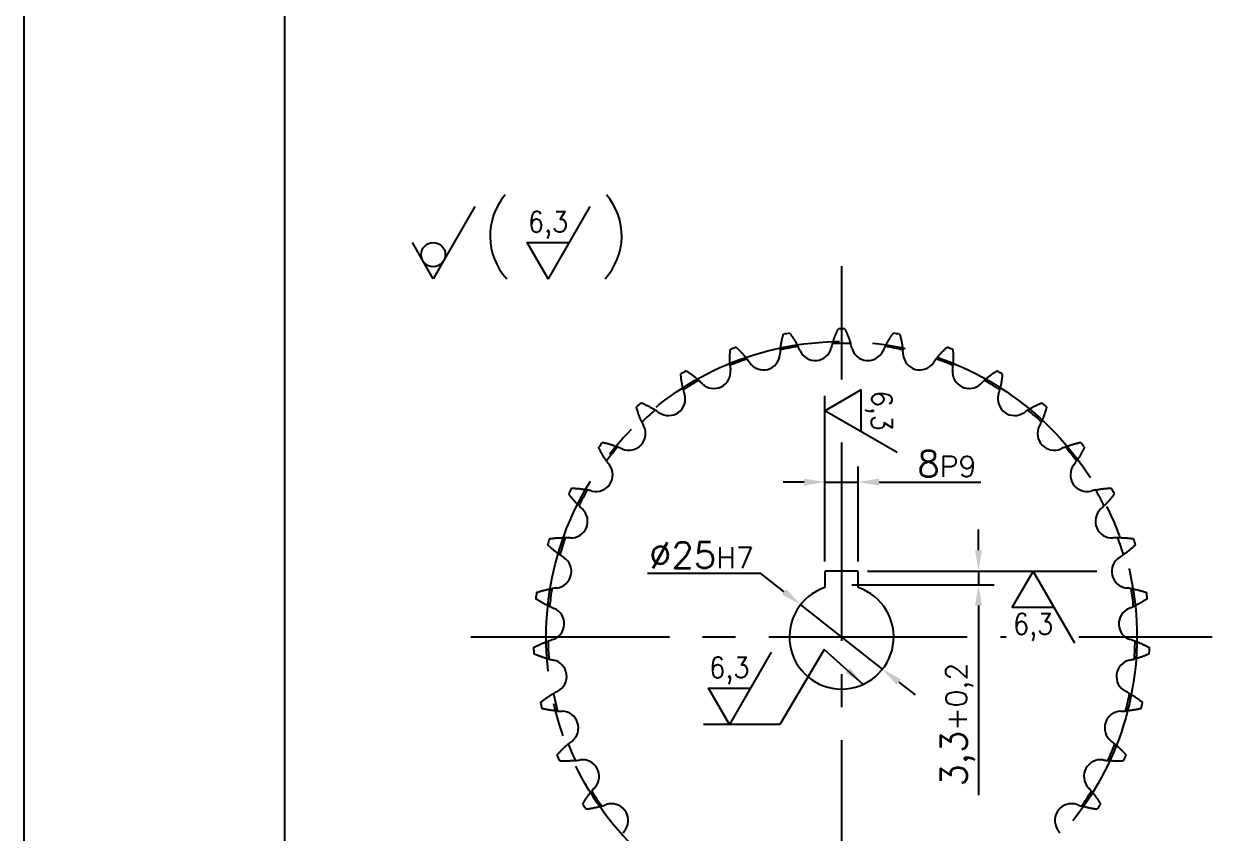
# Model space of a CAD drawing. Header units: metres. Extents: x 0 to 2102, y 0 to 1485.
# Drawn here: x 0 to 285, y 929.7 to 1123.8 of the extents above; entities that cross this region are included whole.
import ezdxf
from ezdxf.enums import TextEntityAlignment as Align

# ---------------------------------------------------------------- set-up
doc = ezdxf.new("R2010")
doc.units = ezdxf.units.M
doc.header["$LTSCALE"] = 2.5
doc.linetypes.add('CENTER2', pattern=[28.575, 19.05, -3.175, 3.175, -3.175])
for name, color, linetype in [('FRL6', 6, 'Continuous'), ('FRL7', 7, 'Continuous'), ('FRR120', 5, 'Continuous'), ('FRR140', 5, 'Continuous'), ('FRR175', 1, 'Continuous'), ('FRR80', 3, 'Continuous'), ('GSB', 7, 'Continuous'), ('MR80', 3, 'Continuous'), ('SC1', 7, 'CENTER2'), ('SDM', 7, 'Continuous'), ('SL4', 4, 'Continuous')]:
    doc.layers.add(name, color=color, linetype=linetype)
doc.styles.add('R120', font='simplex.shx', dxfattribs={"height": 3})
doc.styles.add('R140', font='simplex.shx', dxfattribs={"height": 3.5})
doc.styles.add('R80', font='simplex.shx', dxfattribs={"height": 2})
doc.styles.add('ROMANS', font='ROMANS.SHX')
doc.dimstyles.new('2.5___1-2.5', dxfattribs={"dimscale": 2.5, "dimtxt": 2.5, "dimasz": 2, "dimexe": 1.5, "dimexo": 1, "dimgap": 0.5, "dimtad": 1, "dimzin": 12, "dimtxsty": 'ROMANS', "dimcen": 0, "dimclrd": 256, "dimclre": 256, "dimclrt": 3, "dimazin": 3, "dimtfac": 1, "dimtmove": 0, "dimatfit": 0, "dimfxl": 1, "dimlwd": -1, "dimlwe": -1, "dimarcsym": 0})
doc.dimstyles.new('2.5___1-2.5$3', dxfattribs={"dimscale": 2.5, "dimtxt": 2.5, "dimasz": 2, "dimexe": 1.5, "dimexo": 1, "dimgap": 0.5, "dimtad": 1, "dimtoh": 1, "dimzin": 12, "dimtxsty": 'ROMANS', "dimcen": 0, "dimclrd": 256, "dimclre": 256, "dimclrt": 3, "dimazin": 3, "dimtfac": 1, "dimtmove": 0, "dimatfit": 0, "dimfxl": 1, "dimlwd": -1, "dimlwe": -1, "dimarcsym": 0})

# ---------------------------------------------------------------- blocks, each defined once
blk = doc.blocks.new('A1')
at = {"layer": 'FRL6', "linetype": 'Continuous'}
blk.add_line((25, 584), (25, 10), dxfattribs=at)
at = {"layer": 'FRL7', "linetype": 'Continuous'}
blk.add_line((0, 594), (0, 0), dxfattribs=at)
at = {"layer": 'FRR120', "style": 'R120'}
for tag, p in [('FASE_DO_PROJETO', (659, 46.29)), ('ÁREA_E/OU_SUBÁREA', (659, 40.79)), ('TÍTULO_DO_DESENHO', (659, 35.29)), ('SUBTÍTULO_1_DO_DESENHO', (659, 29.79)), ('SUBTÍTULO_2_DO_DESENHO', (659, 24.29))]:
    blk.add_attdef(tag, p, '', height=3, dxfattribs=at)
at = {"layer": 'FRR140', "style": 'R140', "width": 0.91}
for tag, p in [('NÚMERO_DA_CONTRATADA', (687.72, 12.6)), ('NUMERO_VALE', (752.89, 12.6))]:
    blk.add_attdef(tag, p, '', height=3.5, dxfattribs=at)
for tag, p in [('ESCALA', (671, 14.35)), ('REVISÃO', (823.5, 14.68))]:
    blk.add_attdef(tag, text='', height=3.5, dxfattribs=at).set_placement(p, align=Align.MIDDLE)
at = {"layer": 'FRR175', "style": 'R120'}
for tag, p in [('CLASSIFICAÇÃO', (811.83, 67.73)), ('PROJETO', (716.31, 53.59)), ('N_PROJ_SE', (793.5, 53.59)), ('N_CONTRATO', (796.97, 47.3))]:
    blk.add_attdef(tag, text='', height=3, dxfattribs=at).set_placement(p, align=Align.MIDDLE_CENTER)
at = {"layer": 'FRR80', "style": 'R80'}
for tag, p in [('8A_REV', (476, 77.07)), ('EMIS.', (486, 77.07)), ('PROJ.', (585, 77.07)), ('DES.', (597, 77.07)), ('VER.', (609, 77.07)), ('APR.', (621, 77.07)), ('AUT.', (633.01, 77.07)), ('7A_REV', (476, 71.37)), ('EMIS.', (486, 71.37)), ('PROJ.', (585, 71.37)), ('DES.', (597, 71.37)), ('VER.', (609, 71.37)), ('APR.', (621, 71.37)), ('AUT.', (633.01, 71.37)), ('6A_REV', (476, 65.67)), ('EMIS.', (486, 65.67)), ('PROJ.', (585, 65.67)), ('DES.', (597, 65.67)), ('VER.', (609, 65.67)), ('APR.', (621, 65.67)), ('AUT.', (633.01, 65.67)), ('5A_REV', (476, 59.97)), ('EMIS.', (486, 59.97)), ('PROJ.', (585, 59.97)), ('DES.', (597, 59.97)), ('VER.', (609, 59.97)), ('APR.', (621, 59.97)), ('AUT.', (633.01, 59.97)), ('4A_REV', (476, 54.27)), ('EMIS.', (486, 54.27)), ('PROJ.', (585, 54.27)), ('DES.', (597, 54.27)), ('VER.', (609, 54.27)), ('APR.', (621, 54.27)), ('AUT.', (633.01, 54.27)), ('3A_REV', (476, 48.57)), ('EMIS.', (486, 48.57)), ('PROJ.', (585, 48.57)), ('DES.', (597, 48.57)), ('VER.', (609, 48.57)), ('APR.', (621, 48.57)), ('AUT.', (633.01, 48.57)), ('2A_REV', (476, 42.87)), ('EMIS.', (486, 42.87)), ('PROJ.', (585, 42.87)), ('DES.', (597, 42.87)), ('VER.', (609, 42.87)), ('APR.', (621, 42.87)), ('AUT.', (633.01, 42.87)), ('1a_REV', (476, 37.17)), ('EMIS.', (486, 37.17)), ('PROJ.', (585, 37.17)), ('DES.', (597, 37.17)), ('VER.', (609, 37.17)), ('APR.', (621, 37.17)), ('AUT.', (633.01, 37.17))]:
    blk.add_attdef(tag, text='', height=2, dxfattribs=at).set_placement(p, align=Align.MIDDLE)
for p in [(492.61, 76.08), (492.61, 70.38), (492.61, 64.68), (492.61, 58.98), (492.61, 53.28), (492.61, 47.58), (492.61, 41.88), (492.61, 36.18)]:
    blk.add_attdef('DESCRIÇÃO_DA_REVISÃO', p, '', height=2, dxfattribs=at)
at = {"layer": 'FRR80', "style": 'R80', "width": 0.85}
for p in [(648, 77.07), (648, 71.37), (648, 65.67), (648, 59.97), (648, 54.27), (648, 48.57), (648, 42.87), (648, 37.17)]:
    blk.add_attdef('DATA', text='', height=2, dxfattribs=at).set_placement(p, align=Align.MIDDLE)
blk = doc.blocks.new('*D11')
at = {"layer": 'Defpoints', "color": 0, "transparency": 16777216}
for p in [(200.13, 1013.87), (192.13, 992.28), (200.13, 992.28)]:
    blk.add_point(p, dxfattribs=at)
at = {"layer": 'SDM', "transparency": 16777216}
for p, q in [((192.13, 994.78), (192.13, 1017.62)), ((200.13, 994.78), (200.13, 1017.62)), ((187.13, 1013.87), (182.13, 1013.87)), ((192.13, 1013.87), (200.13, 1013.87)), ((205.13, 1013.87), (229.56, 1013.87))]:
    blk.add_line(p, q, dxfattribs=at)
for points in [[(187.13, 1014.7), (187.13, 1013.03), (192.13, 1013.87)], [(205.13, 1014.7), (205.13, 1013.03), (200.13, 1013.87)]]:
    blk.add_solid(points, dxfattribs=at)
at = {"layer": 'SDM', "color": 3, "transparency": 16777216, "insert": (221.38, 1018.24), "char_height": 6.25, "attachment_point": 5, "style": 'ROMANS'}
blk.add_mtext('8{\\H0.8x;\\C2;P9}', dxfattribs=at)
blk = doc.blocks.new('*D12')
at = {"layer": 'Defpoints', "color": 0, "transparency": 16777216}
for p in [(199.88, 992.53), (196.13, 989.23), (228.97, 989.23)]:
    blk.add_point(p, dxfattribs=at)
at = {"layer": 'SDM', "transparency": 16777216}
for p, q in [((228.97, 997.53), (228.97, 1002.53)), ((202.38, 992.53), (232.72, 992.53)), ((228.97, 992.53), (228.97, 989.23)), ((198.63, 989.23), (232.72, 989.23)), ((228.97, 984.23), (228.97, 938.78))]:
    blk.add_line(p, q, dxfattribs=at)
for points in [[(228.14, 997.53), (229.8, 997.53), (228.97, 992.53)], [(228.14, 984.23), (229.8, 984.23), (228.97, 989.23)]]:
    blk.add_solid(points, dxfattribs=at)
at = {"layer": 'SDM', "color": 3, "transparency": 16777216, "insert": (224, 955.71), "char_height": 6.25, "attachment_point": 5, "rotation": 90, "style": 'ROMANS'}
blk.add_mtext('3,3{\\H0.8x;\\C2;+0,2}', dxfattribs=at)
blk = doc.blocks.new('*D13')
at = {"layer": 'Defpoints', "color": 0, "transparency": 16777216}
for p in [(186.31, 984.47), (205.95, 969)]:
    blk.add_point(p, dxfattribs=at)
at = {"layer": 'SDM', "transparency": 16777216}
for p, q in [((176.76, 991.98), (149.56, 991.98)), ((182.38, 987.56), (176.76, 991.98)), ((205.95, 969), (186.31, 984.47)), ((209.88, 965.9), (213.8, 962.81))]:
    blk.add_line(p, q, dxfattribs=at)
for points in [[(182.9, 988.21), (181.86, 986.9), (186.31, 984.47)], [(210.39, 966.56), (209.36, 965.25), (205.95, 969)]]:
    blk.add_solid(points, dxfattribs=at)
at = {"layer": 'SDM', "color": 3, "transparency": 16777216, "insert": (162.53, 996.36), "char_height": 6.25, "attachment_point": 5, "style": 'ROMANS'}
blk.add_mtext('∅25{\\H0.8x;\\C2;H7}', dxfattribs=at)
blk = doc.blocks.new('ROUGHNESS (INDICATION)')
blk.add_lwpolyline([(4, 6.93), (0, 0), (-2, 3.46), (2, 3.46)])
at = {"layer": 'MR80', "style": 'R80', "width": 0.9}
blk.add_attdef('ROUGHNESS', text='', height=2, dxfattribs=at).set_placement((0, 5.46), align=Align.MIDDLE_CENTER)
blk = doc.blocks.new('A$Cb5e2482d')
for p, q in [((15, 17.32), (5, 0)), ((5, 0), (0, 8.66))]:
    blk.add_line(p, q)
at = {"layer": 'SDM'}
blk.add_circle((5, 5.77), 2.89, dxfattribs=at)

msp = doc.modelspace()

# ---------------------------------------------------------------- linework, layer by layer
at = {"layer": 'GSB', "color": 7, "ltscale": 0.02}
for centre, start, end in [((126.951, 1072.869), 139.37292, 222.62574), ((128.28, 1072.869), 317.37426, 40.62708)]:
    msp.add_arc(centre, 15.121, start, end, dxfattribs=at)
at = {"layer": 'SC1'}
for p, q in [((196.128, 1065.631), (196.128, 1038.494)), ((196.128, 1023.392), (196.128, 887.831)), ((107.228, 976.731), (235.611, 976.731)), ((253.014, 976.731), (285.028, 976.731))]:
    msp.add_line(p, q, dxfattribs=at)
msp.add_circle((196.128, 976.731), 70.84, dxfattribs=at)
at = {"layer": 'SDM'}
for p, q in [((192.128, 1017.618), (192.128, 1034.577)), ((232.722, 992.531), (257.328, 992.531)), ((181.318, 955.764), (162.997, 955.764))]:
    msp.add_line(p, q, dxfattribs=at)
at = {"layer": 'SL4'}
for p, q in [((192.128, 992.281), (192.128, 988.574)), ((199.878, 992.531), (192.378, 992.531)), ((200.128, 988.574), (200.128, 992.281))]:
    msp.add_line(p, q, dxfattribs=at)
for centre, radius, start, end in [((196.128, 976.731), 73.9, 99.70422, 100.86721), ((196.128, 976.731), 73.9, 89.4185, 90.5815), ((196.128, 976.731), 73.9, 79.13279, 80.29578), ((196.128, 976.731), 73.9, 109.98993, 111.15292), ((196.128, 976.731), 70.4, 98.52735, 102.04408), ((167.025, 1036.903), 20.92, 23.67637, 26.85364), ((214.019, 1041.133), 20.92, 163.43207, 166.60935), ((196.128, 976.731), 70.4, 88.24163, 91.75837), ((178.237, 1041.133), 20.92, 13.39065, 16.56793), ((225.231, 1036.903), 20.92, 153.14636, 156.32363), ((196.128, 976.731), 70.4, 77.95592, 81.47265), ((196.128, 976.731), 73.9, 68.84708, 70.01007), ((196.128, 976.731), 70.4, 108.81306, 112.3298), ((156.748, 1030.74), 20.92, 33.96208, 37.13936), ((177.356, 1044.749), 4, 215.49861, 355.35853), ((202.232, 1043.292), 20.92, 173.71779, 176.89506), ((189.803, 1047.008), 4, 205.2129, 345.07282), ((202.453, 1047.008), 4, 194.92718, 334.7871), ((190.023, 1043.292), 20.92, 3.10494, 6.28221), ((214.9, 1044.749), 4, 184.64147, 324.50139), ((235.507, 1030.74), 20.92, 142.86064, 146.03792), ((196.128, 976.731), 70.4, 67.6702, 71.18694), ((196.128, 976.731), 73.9, 120.27565, 121.43864), ((165.513, 1040.304), 4, 225.78433, 5.64425), ((190.249, 1043.313), 20.92, 184.0035, 187.18078), ((226.743, 1040.304), 4, 174.35575, 314.21567), ((202.007, 1043.313), 20.92, 352.81922, 355.9965), ((196.128, 976.731), 73.9, 58.56136, 59.72435), ((196.128, 976.731), 70.4, 119.09877, 122.61551), ((147.738, 1022.84), 20.92, 44.24779, 47.42507), ((244.518, 1022.84), 20.92, 132.57493, 135.75221), ((196.128, 976.731), 70.4, 57.38449, 60.90123), ((154.653, 1033.816), 4, 236.07004, 15.92996), ((178.455, 1041.193), 20.92, 194.28921, 197.46649), ((237.602, 1033.816), 4, 164.07004, 303.92996), ((213.801, 1041.193), 20.92, 342.53351, 345.71079), ((196.128, 976.731), 73.9, 130.56136, 131.72435), ((196.128, 976.731), 73.9, 48.27565, 49.43864), ((196.128, 976.731), 70.4, 129.38449, 132.90123), ((140.282, 1013.459), 20.92, 54.53351, 57.71079), ((251.973, 1013.459), 20.92, 122.28921, 125.46649), ((196.128, 976.731), 70.4, 47.09877, 50.61551), ((145.127, 1025.493), 4, 246.35575, 26.21567), ((167.229, 1037.002), 20.92, 204.57493, 207.75221), ((247.129, 1025.493), 4, 153.78433, 293.64425), ((225.027, 1037.002), 20.92, 332.24779, 335.42507), ((196.128, 976.731), 73.9, 140.84708, 142.01007), ((196.128, 976.731), 73.9, 37.98993, 39.15292), ((196.128, 976.731), 70.4, 139.6702, 143.18694), ((134.622, 1002.897), 20.92, 64.81922, 67.9965), ((257.634, 1002.897), 20.92, 112.0035, 115.18078), ((196.128, 976.731), 70.4, 36.81306, 40.3298), ((137.24, 1015.603), 4, 256.64147, 36.50139), ((156.932, 1030.873), 20.92, 214.86064, 218.03792), ((255.016, 1015.603), 4, 143.49861, 283.35853), ((235.324, 1030.873), 20.92, 321.96208, 325.13936), ((196.128, 976.731), 73.9, 151.13279, 152.29578), ((196.128, 976.731), 70.4, 149.95592, 153.47265), ((130.938, 991.494), 20.92, 75.10494, 78.28221), ((261.318, 991.494), 20.92, 101.71779, 104.89506), ((196.128, 976.731), 70.4, 26.52735, 30.04408), ((196.128, 976.731), 73.9, 27.70422, 28.86721), ((131.245, 1004.463), 4, 266.92718, 46.7871), ((147.894, 1023.004), 20.92, 225.14636, 228.32363), ((261.01, 1004.463), 4, 133.2129, 273.07282), ((244.361, 1023.004), 20.92, 311.67637, 314.85364), ((196.128, 976.731), 70.4, 160.24163, 163.75837), ((129.35, 979.617), 20.92, 85.39065, 88.56793), ((262.906, 979.617), 20.92, 91.43207, 94.60935), ((196.128, 976.731), 70.4, 16.24163, 19.75837), ((196.128, 976.731), 73.9, 161.4185, 162.5815), ((196.128, 976.731), 73.9, 17.4185, 18.5815), ((127.336, 992.433), 4, 277.2129, 57.07282), ((140.407, 1013.648), 20.92, 235.43207, 238.60935), ((264.92, 992.433), 4, 122.92718, 262.7871), ((251.849, 1013.648), 20.92, 301.39065, 304.56793), ((192.378, 992.281), 0.25, 90, 180), ((199.878, 992.281), 0.25, 0, 90), ((196.128, 976.731), 73.9, 171.70422, 172.86721), ((196.128, 976.731), 70.4, 170.52735, 174.04408), ((129.908, 967.647), 20.92, 95.67637, 98.85364), ((196.128, 976.731), 12.5, 108.66292, 71.33708), ((262.348, 967.647), 20.92, 81.14636, 84.32363), ((196.128, 976.731), 70.4, 5.95592, 9.47265), ((196.128, 976.731), 73.9, 7.13279, 8.29578), ((134.711, 1003.105), 20.92, 245.71779, 248.89506), ((125.638, 979.897), 4, 287.49861, 67.35853), ((266.618, 979.897), 4, 112.64147, 252.50139), ((257.545, 1003.105), 20.92, 291.10494, 294.28221), ((132.594, 955.969), 20.92, 105.96208, 109.13936), ((196.128, 976.731), 70.4, 180.81306, 184.3298), ((259.662, 955.969), 20.92, 70.86064, 74.03792), ((196.128, 976.731), 70.4, 355.6702, 359.18694), ((196.128, 976.731), 73.9, 181.98993, 183.15292), ((196.128, 976.731), 73.9, 356.84708, 358.01007), ((130.989, 991.715), 20.92, 256.0035, 259.18078), ((126.206, 967.26), 4, 297.78433, 77.64425), ((266.05, 967.26), 4, 102.35575, 242.21567), ((261.267, 991.715), 20.92, 280.81922, 283.9965), ((137.322, 944.958), 20.92, 116.24779, 119.42507), ((254.933, 944.958), 20.92, 60.57493, 63.75221), ((196.128, 976.731), 73.9, 192.27565, 193.43864), ((196.128, 976.731), 70.4, 191.09877, 194.61551), ((196.128, 976.731), 70.4, 345.38449, 348.90123), ((196.128, 976.731), 73.9, 346.56136, 347.72435), ((129.36, 979.843), 20.92, 266.28921, 269.46649), ((129.021, 954.927), 4, 308.07004, 87.92996), ((263.235, 954.927), 4, 92.07004, 231.92996), ((262.896, 979.843), 20.92, 270.53351, 273.71079), ((143.941, 934.968), 20.92, 126.53351, 129.71079), ((196.128, 976.731), 70.4, 201.38449, 204.90123), ((196.128, 976.731), 70.4, 335.09877, 338.61551), ((248.315, 934.968), 20.92, 50.28921, 53.46649), ((196.128, 976.731), 73.9, 202.56136, 203.72435), ((129.877, 967.871), 20.92, 276.57493, 279.75221), ((133.992, 943.295), 4, 318.35575, 98.21567), ((258.263, 943.295), 4, 81.78433, 221.64425), ((262.379, 967.871), 20.92, 260.24779, 263.42507), ((196.128, 976.731), 73.9, 336.27565, 337.43864), ((152.236, 926.321), 20.92, 136.81922, 139.9965), ((240.019, 926.321), 20.92, 40.0035, 43.18078), ((196.128, 976.731), 70.4, 211.6702, 215.18694), ((196.128, 976.731), 70.4, 324.81306, 328.3298), ((196.128, 976.731), 73.9, 212.84708, 214.01007), ((132.524, 956.184), 20.92, 286.86064, 290.03792), ((140.961, 932.737), 4, 328.64147, 108.50139), ((251.294, 932.737), 4, 71.49861, 211.35853), ((259.732, 956.184), 20.92, 249.96208, 253.13936), ((196.128, 976.731), 73.9, 325.98993, 327.15292), ((161.943, 919.294), 20.92, 147.10494, 150.28221), ((230.313, 919.294), 20.92, 29.71779, 32.89506)]:
    msp.add_arc(centre, radius, start, end, dxfattribs=at)
for points, knots in [([(181.438, 1045.582), (181.451, 1045.692), (181.476, 1045.911), (181.52, 1046.237), (181.568, 1046.56), (181.621, 1046.88), (181.679, 1047.197), (181.741, 1047.51), (181.807, 1047.82), (181.877, 1048.125), (181.951, 1048.427), (182.029, 1048.724), (182.11, 1049.018), (182.167, 1049.21), (182.195, 1049.306)], [0, 0, 0, 0, 0.0834051, 0.1667343, 0.2500258, 0.3333164, 0.4166414, 0.5000346, 0.5834248, 0.6667431, 0.7500253, 0.8333064, 0.9166203, 1, 1, 1, 1]), ([(183.671, 1049.574), (183.737, 1049.487), (183.869, 1049.312), (184.064, 1049.042), (184.257, 1048.767), (184.447, 1048.486), (184.635, 1048.198), (184.82, 1047.905), (185.001, 1047.605), (185.179, 1047.301), (185.353, 1046.991), (185.524, 1046.675), (185.634, 1046.46), (185.689, 1046.353)], [0, 0, 0, 0, 0.090956, 0.1818371, 0.2726866, 0.3635486, 0.4544689, 0.5454632, 0.6363895, 0.7272601, 0.8181202, 0.9090171, 1, 1, 1, 1]), ([(193.968, 1047.098), (194, 1047.204), (194.064, 1047.416), (194.165, 1047.729), (194.271, 1048.038), (194.38, 1048.343), (194.493, 1048.644), (194.61, 1048.941), (194.731, 1049.234), (194.854, 1049.522), (194.981, 1049.806), (195.11, 1050.085), (195.243, 1050.359), (195.333, 1050.538), (195.378, 1050.627)], [0, 0, 0, 0, 0.0834051, 0.1667343, 0.2500258, 0.3333164, 0.4166414, 0.5000346, 0.5834248, 0.6667431, 0.7500253, 0.8333064, 0.9166203, 1, 1, 1, 1]), ([(196.878, 1050.627), (196.927, 1050.53), (197.025, 1050.335), (197.169, 1050.034), (197.31, 1049.729), (197.447, 1049.418), (197.58, 1049.102), (197.71, 1048.78), (197.835, 1048.453), (197.956, 1048.122), (198.072, 1047.785), (198.183, 1047.445), (198.253, 1047.214), (198.288, 1047.098)], [0, 0, 0, 0, 0.090956, 0.1818372, 0.2726866, 0.3635486, 0.4544689, 0.5454632, 0.6363895, 0.7272601, 0.8181202, 0.9090171, 1, 1, 1, 1]), ([(206.567, 1046.353), (206.617, 1046.452), (206.718, 1046.648), (206.874, 1046.938), (207.033, 1047.224), (207.195, 1047.504), (207.36, 1047.78), (207.528, 1048.052), (207.699, 1048.318), (207.872, 1048.58), (208.047, 1048.836), (208.224, 1049.087), (208.404, 1049.334), (208.524, 1049.494), (208.585, 1049.574)], [0, 0, 0, 0, 0.0834051, 0.1667343, 0.2500259, 0.3333165, 0.4166415, 0.5000347, 0.5834248, 0.6667431, 0.7500254, 0.8333064, 0.9166203, 1, 1, 1, 1]), ([(210.06, 1049.306), (210.091, 1049.201), (210.153, 1048.991), (210.241, 1048.67), (210.325, 1048.345), (210.404, 1048.015), (210.479, 1047.679), (210.549, 1047.34), (210.614, 1046.996), (210.674, 1046.648), (210.728, 1046.296), (210.776, 1045.941), (210.804, 1045.701), (210.818, 1045.582)], [0, 0, 0, 0, 0.090956, 0.1818372, 0.2726866, 0.3635486, 0.454469, 0.5454632, 0.6363896, 0.7272601, 0.8181202, 0.9090171, 1, 1, 1, 1]), ([(170.865, 1046.179), (170.945, 1046.105), (171.106, 1045.957), (171.346, 1045.726), (171.585, 1045.49), (171.822, 1045.247), (172.059, 1044.997), (172.293, 1044.742), (172.525, 1044.48), (172.754, 1044.212), (172.981, 1043.938), (173.205, 1043.658), (173.352, 1043.466), (173.425, 1043.37)], [0, 0, 0, 0, 0.090956, 0.1818371, 0.2726865, 0.3635486, 0.4544689, 0.5454631, 0.6363895, 0.7272601, 0.8181202, 0.909017, 1, 1, 1, 1]), ([(218.831, 1043.37), (218.898, 1043.458), (219.032, 1043.634), (219.237, 1043.891), (219.444, 1044.144), (219.654, 1044.391), (219.866, 1044.633), (220.08, 1044.87), (220.295, 1045.102), (220.512, 1045.328), (220.731, 1045.549), (220.95, 1045.765), (221.17, 1045.975), (221.317, 1046.111), (221.391, 1046.179)], [0, 0, 0, 0, 0.0834051, 0.1667343, 0.2500259, 0.3333165, 0.4166415, 0.5000347, 0.5834249, 0.6667431, 0.7500254, 0.8333064, 0.9166203, 1, 1, 1, 1]), ([(169.38, 1041.852), (169.373, 1041.963), (169.359, 1042.183), (169.344, 1042.512), (169.334, 1042.838), (169.329, 1043.163), (169.329, 1043.484), (169.334, 1043.804), (169.344, 1044.12), (169.358, 1044.433), (169.377, 1044.743), (169.401, 1045.05), (169.428, 1045.353), (169.45, 1045.552), (169.46, 1045.652)], [0, 0, 0, 0, 0.0834051, 0.1667343, 0.2500258, 0.3333164, 0.4166414, 0.5000346, 0.5834248, 0.6667431, 0.7500253, 0.8333064, 0.9166203, 1, 1, 1, 1]), ([(222.795, 1045.652), (222.807, 1045.543), (222.831, 1045.326), (222.86, 1044.994), (222.884, 1044.659), (222.903, 1044.32), (222.917, 1043.977), (222.925, 1043.63), (222.927, 1043.28), (222.924, 1042.927), (222.914, 1042.572), (222.899, 1042.213), (222.883, 1041.973), (222.875, 1041.852)], [0, 0, 0, 0, 0.090956, 0.1818372, 0.2726866, 0.3635487, 0.454469, 0.5454632, 0.6363896, 0.7272601, 0.8181202, 0.9090171, 1, 1, 1, 1]), ([(158.87, 1040.552), (158.963, 1040.493), (159.147, 1040.376), (159.425, 1040.192), (159.702, 1040.002), (159.979, 1039.806), (160.256, 1039.603), (160.532, 1039.393), (160.807, 1039.176), (161.081, 1038.954), (161.353, 1038.724), (161.623, 1038.489), (161.802, 1038.327), (161.891, 1038.246)], [0, 0, 0, 0, 0.090956, 0.1818372, 0.2726866, 0.3635486, 0.4544689, 0.5454632, 0.6363895, 0.7272601, 0.8181202, 0.9090171, 1, 1, 1, 1]), ([(230.365, 1038.246), (230.446, 1038.32), (230.61, 1038.469), (230.858, 1038.685), (231.107, 1038.897), (231.357, 1039.103), (231.609, 1039.303), (231.862, 1039.498), (232.115, 1039.688), (232.369, 1039.872), (232.623, 1040.05), (232.877, 1040.223), (233.131, 1040.391), (233.301, 1040.498), (233.385, 1040.552)], [0, 0, 0, 0, 0.0834051, 0.1667343, 0.2500258, 0.3333165, 0.4166414, 0.5000347, 0.5834248, 0.6667431, 0.7500253, 0.8333064, 0.9166203, 1, 1, 1, 1]), ([(158.182, 1036.03), (158.156, 1036.137), (158.102, 1036.352), (158.029, 1036.672), (157.96, 1036.992), (157.898, 1037.31), (157.841, 1037.627), (157.789, 1037.942), (157.742, 1038.255), (157.7, 1038.565), (157.663, 1038.874), (157.632, 1039.179), (157.604, 1039.483), (157.59, 1039.683), (157.583, 1039.783)], [0, 0, 0, 0, 0.0834051, 0.1667343, 0.2500258, 0.3333164, 0.4166414, 0.5000346, 0.5834247, 0.6667431, 0.7500253, 0.8333064, 0.9166203, 1, 1, 1, 1]), ([(234.673, 1039.783), (234.665, 1039.674), (234.649, 1039.456), (234.619, 1039.124), (234.583, 1038.79), (234.541, 1038.453), (234.494, 1038.113), (234.44, 1037.77), (234.38, 1037.425), (234.313, 1037.079), (234.24, 1036.731), (234.161, 1036.381), (234.103, 1036.147), (234.073, 1036.03)], [0, 0, 0, 0, 0.090956, 0.1818372, 0.2726866, 0.3635487, 0.454469, 0.5454632, 0.6363896, 0.7272601, 0.8181202, 0.9090171, 1, 1, 1, 1]), ([(148.204, 1028.301), (148.158, 1028.402), (148.067, 1028.604), (147.938, 1028.906), (147.814, 1029.208), (147.696, 1029.51), (147.583, 1029.811), (147.475, 1030.112), (147.373, 1030.412), (147.277, 1030.71), (147.186, 1031.007), (147.1, 1031.302), (147.019, 1031.596), (146.969, 1031.79), (146.944, 1031.887)], [0, 0, 0, 0, 0.0834051, 0.1667343, 0.2500258, 0.3333164, 0.4166414, 0.5000346, 0.5834248, 0.6667431, 0.7500253, 0.8333064, 0.9166203, 1, 1, 1, 1]), ([(148.074, 1032.874), (148.175, 1032.833), (148.377, 1032.75), (148.683, 1032.619), (148.99, 1032.482), (149.298, 1032.338), (149.606, 1032.187), (149.916, 1032.03), (150.225, 1031.866), (150.534, 1031.696), (150.843, 1031.519), (151.151, 1031.336), (151.355, 1031.208), (151.458, 1031.144)], [0, 0, 0, 0, 0.090956, 0.1818372, 0.2726866, 0.3635486, 0.4544689, 0.5454632, 0.6363895, 0.7272601, 0.8181202, 0.9090171, 1, 1, 1, 1]), ([(240.798, 1031.144), (240.892, 1031.203), (241.08, 1031.32), (241.362, 1031.489), (241.645, 1031.652), (241.928, 1031.81), (242.211, 1031.962), (242.495, 1032.109), (242.778, 1032.25), (243.061, 1032.386), (243.343, 1032.516), (243.624, 1032.641), (243.904, 1032.761), (244.089, 1032.836), (244.182, 1032.874)], [0, 0, 0, 0, 0.0834051, 0.1667343, 0.2500258, 0.3333164, 0.4166414, 0.5000346, 0.5834248, 0.6667431, 0.7500253, 0.8333064, 0.9166203, 1, 1, 1, 1]), ([(245.312, 1031.887), (245.285, 1031.781), (245.23, 1031.569), (245.141, 1031.249), (245.046, 1030.926), (244.945, 1030.602), (244.837, 1030.276), (244.723, 1029.948), (244.602, 1029.62), (244.475, 1029.291), (244.341, 1028.961), (244.201, 1028.631), (244.101, 1028.411), (244.052, 1028.301)], [0, 0, 0, 0, 0.090956, 0.1818372, 0.2726866, 0.3635486, 0.454469, 0.5454632, 0.6363896, 0.7272601, 0.8181202, 0.9090171, 1, 1, 1, 1]), ([(138.821, 1023.391), (138.928, 1023.369), (139.142, 1023.324), (139.466, 1023.249), (139.793, 1023.169), (140.121, 1023.082), (140.452, 1022.989), (140.784, 1022.89), (141.118, 1022.784), (141.452, 1022.672), (141.788, 1022.552), (142.123, 1022.427), (142.348, 1022.338), (142.46, 1022.293)], [0, 0, 0, 0, 0.090956, 0.1818372, 0.2726866, 0.3635486, 0.454469, 0.5454632, 0.6363896, 0.7272601, 0.8181202, 0.9090171, 1, 1, 1, 1]), ([(249.796, 1022.293), (249.899, 1022.334), (250.104, 1022.416), (250.412, 1022.532), (250.72, 1022.642), (251.026, 1022.747), (251.333, 1022.846), (251.638, 1022.94), (251.942, 1023.029), (252.244, 1023.112), (252.545, 1023.189), (252.843, 1023.262), (253.14, 1023.33), (253.337, 1023.371), (253.435, 1023.391)], [0, 0, 0, 0, 0.0834051, 0.1667343, 0.2500258, 0.3333164, 0.4166414, 0.5000346, 0.5834248, 0.6667431, 0.7500253, 0.8333064, 0.9166203, 1, 1, 1, 1]), ([(139.766, 1018.915), (139.703, 1019.006), (139.578, 1019.189), (139.396, 1019.463), (139.22, 1019.738), (139.05, 1020.014), (138.885, 1020.29), (138.726, 1020.567), (138.572, 1020.844), (138.423, 1021.12), (138.281, 1021.396), (138.144, 1021.671), (138.011, 1021.945), (137.928, 1022.127), (137.886, 1022.218)], [0, 0, 0, 0, 0.0834051, 0.1667343, 0.2500258, 0.3333164, 0.4166414, 0.5000346, 0.5834248, 0.6667431, 0.7500253, 0.8333064, 0.9166203, 1, 1, 1, 1]), ([(254.37, 1022.218), (254.324, 1022.119), (254.233, 1021.92), (254.088, 1021.621), (253.937, 1021.321), (253.779, 1021.02), (253.615, 1020.718), (253.444, 1020.416), (253.267, 1020.114), (253.083, 1019.813), (252.892, 1019.513), (252.695, 1019.213), (252.558, 1019.015), (252.49, 1018.915)], [0, 0, 0, 0, 0.090956, 0.1818372, 0.2726866, 0.3635486, 0.4544689, 0.5454632, 0.6363895, 0.7272601, 0.8181202, 0.9090171, 1, 1, 1, 1]), ([(131.411, 1012.409), (131.52, 1012.406), (131.739, 1012.4), (132.071, 1012.384), (132.406, 1012.364), (132.745, 1012.337), (133.087, 1012.304), (133.432, 1012.266), (133.779, 1012.221), (134.128, 1012.171), (134.479, 1012.113), (134.832, 1012.05), (135.068, 1012.002), (135.187, 1011.978)], [0, 0, 0, 0, 0.090956, 0.1818372, 0.2726866, 0.3635487, 0.454469, 0.5454632, 0.6363896, 0.7272601, 0.8181202, 0.9090171, 1, 1, 1, 1]), ([(257.069, 1011.978), (257.177, 1012), (257.394, 1012.044), (257.718, 1012.103), (258.04, 1012.157), (258.361, 1012.205), (258.68, 1012.248), (258.997, 1012.286), (259.311, 1012.319), (259.624, 1012.346), (259.933, 1012.369), (260.24, 1012.387), (260.545, 1012.401), (260.745, 1012.406), (260.845, 1012.409)], [0, 0, 0, 0, 0.0834051, 0.1667343, 0.2500258, 0.3333164, 0.4166414, 0.5000346, 0.5834247, 0.6667431, 0.7500253, 0.8333064, 0.9166203, 1, 1, 1, 1]), ([(133.139, 1008.174), (133.061, 1008.252), (132.905, 1008.409), (132.678, 1008.647), (132.456, 1008.886), (132.239, 1009.127), (132.027, 1009.369), (131.821, 1009.613), (131.62, 1009.858), (131.425, 1010.103), (131.235, 1010.349), (131.051, 1010.595), (130.872, 1010.842), (130.757, 1011.006), (130.7, 1011.088)], [0, 0, 0, 0, 0.0834051, 0.1667343, 0.2500259, 0.3333165, 0.4166415, 0.5000347, 0.5834248, 0.6667431, 0.7500253, 0.8333064, 0.9166203, 1, 1, 1, 1]), ([(261.556, 1011.088), (261.493, 1010.998), (261.368, 1010.819), (261.172, 1010.55), (260.97, 1010.282), (260.761, 1010.014), (260.545, 1009.746), (260.323, 1009.48), (260.095, 1009.215), (259.86, 1008.951), (259.619, 1008.69), (259.372, 1008.43), (259.201, 1008.259), (259.116, 1008.174)], [0, 0, 0, 0, 0.090956, 0.1818372, 0.2726866, 0.3635486, 0.4544689, 0.5454632, 0.6363895, 0.7272601, 0.8181202, 0.9090171, 1, 1, 1, 1]), ([(126.08, 1000.28), (126.188, 1000.296), (126.404, 1000.33), (126.734, 1000.374), (127.068, 1000.413), (127.406, 1000.447), (127.748, 1000.476), (128.094, 1000.5), (128.444, 1000.518), (128.796, 1000.531), (129.152, 1000.537), (129.511, 1000.538), (129.752, 1000.533), (129.873, 1000.53)], [0, 0, 0, 0, 0.090956, 0.1818372, 0.2726866, 0.3635486, 0.454469, 0.5454632, 0.6363896, 0.7272601, 0.8181202, 0.9090171, 1, 1, 1, 1]), ([(262.383, 1000.53), (262.494, 1000.533), (262.715, 1000.537), (263.044, 1000.537), (263.371, 1000.533), (263.695, 1000.523), (264.016, 1000.508), (264.335, 1000.489), (264.65, 1000.465), (264.963, 1000.436), (265.271, 1000.403), (265.577, 1000.366), (265.878, 1000.326), (266.076, 1000.295), (266.176, 1000.28)], [0, 0, 0, 0, 0.0834051, 0.1667343, 0.2500258, 0.3333164, 0.4166414, 0.5000346, 0.5834248, 0.6667431, 0.7500253, 0.8333064, 0.9166203, 1, 1, 1, 1]), ([(128.537, 996.421), (128.447, 996.485), (128.265, 996.611), (127.999, 996.804), (127.737, 997), (127.481, 997.198), (127.229, 997.399), (126.983, 997.602), (126.742, 997.807), (126.506, 998.014), (126.275, 998.222), (126.05, 998.431), (125.83, 998.642), (125.688, 998.783), (125.617, 998.853)], [0, 0, 0, 0, 0.0834051, 0.1667343, 0.2500259, 0.3333165, 0.4166415, 0.5000347, 0.5834249, 0.6667432, 0.7500254, 0.8333065, 0.9166203, 1, 1, 1, 1]), ([(266.639, 998.853), (266.561, 998.776), (266.406, 998.622), (266.165, 998.393), (265.918, 998.165), (265.665, 997.938), (265.405, 997.714), (265.139, 997.491), (264.867, 997.271), (264.589, 997.054), (264.305, 996.84), (264.015, 996.628), (263.817, 996.49), (263.718, 996.421)], [0, 0, 0, 0, 0.0909559, 0.1818371, 0.2726865, 0.3635485, 0.4544688, 0.5454631, 0.6363895, 0.7272601, 0.8181202, 0.909017, 1, 1, 1, 1]), ([(123.001, 987.394), (123.105, 987.429), (123.311, 987.501), (123.628, 987.603), (123.949, 987.701), (124.276, 987.795), (124.607, 987.885), (124.944, 987.97), (125.284, 988.05), (125.629, 988.126), (125.978, 988.195), (126.331, 988.26), (126.569, 988.298), (126.688, 988.318)], [0, 0, 0, 0, 0.090956, 0.1818372, 0.2726866, 0.3635486, 0.4544689, 0.5454632, 0.6363896, 0.7272601, 0.8181202, 0.9090171, 1, 1, 1, 1]), ([(265.568, 988.318), (265.677, 988.3), (265.896, 988.265), (266.219, 988.206), (266.54, 988.143), (266.857, 988.076), (267.171, 988.004), (267.481, 987.928), (267.787, 987.848), (268.089, 987.764), (268.387, 987.677), (268.681, 987.586), (268.97, 987.492), (269.16, 987.427), (269.255, 987.394)], [0, 0, 0, 0, 0.0834051, 0.1667343, 0.2500258, 0.3333164, 0.4166414, 0.5000346, 0.5834248, 0.6667431, 0.7500253, 0.8333064, 0.9166203, 1, 1, 1, 1]), ([(126.108, 984.036), (126.007, 984.082), (125.806, 984.174), (125.51, 984.317), (125.217, 984.463), (124.93, 984.612), (124.646, 984.765), (124.368, 984.92), (124.094, 985.079), (123.825, 985.24), (123.561, 985.404), (123.302, 985.569), (123.048, 985.737), (122.882, 985.851), (122.8, 985.907)], [0, 0, 0, 0, 0.0834051, 0.1667343, 0.2500259, 0.3333165, 0.4166415, 0.5000347, 0.5834248, 0.6667431, 0.7500253, 0.8333064, 0.9166203, 1, 1, 1, 1]), ([(269.456, 985.907), (269.366, 985.846), (269.185, 985.722), (268.907, 985.539), (268.624, 985.359), (268.334, 985.181), (268.038, 985.006), (267.737, 984.835), (267.43, 984.667), (267.117, 984.503), (266.8, 984.343), (266.477, 984.187), (266.258, 984.086), (266.148, 984.036)], [0, 0, 0, 0, 0.090956, 0.1818372, 0.2726866, 0.3635486, 0.4544689, 0.5454632, 0.6363895, 0.7272601, 0.8181202, 0.9090171, 1, 1, 1, 1]), ([(122.272, 974.165), (122.368, 974.219), (122.559, 974.326), (122.852, 974.483), (123.151, 974.637), (123.455, 974.788), (123.765, 974.935), (124.081, 975.079), (124.402, 975.219), (124.727, 975.354), (125.058, 975.485), (125.394, 975.612), (125.621, 975.692), (125.735, 975.732)], [0, 0, 0, 0, 0.090956, 0.1818372, 0.2726866, 0.3635486, 0.4544689, 0.5454632, 0.6363895, 0.7272601, 0.8181202, 0.9090171, 1, 1, 1, 1]), ([(266.521, 975.732), (266.625, 975.696), (266.834, 975.622), (267.142, 975.507), (267.446, 975.387), (267.746, 975.264), (268.042, 975.138), (268.333, 975.008), (268.62, 974.874), (268.903, 974.738), (269.18, 974.599), (269.453, 974.457), (269.721, 974.312), (269.896, 974.214), (269.983, 974.165)], [0, 0, 0, 0, 0.0834051, 0.1667343, 0.2500258, 0.3333164, 0.4166414, 0.5000346, 0.5834248, 0.6667431, 0.7500253, 0.8333064, 0.9166203, 1, 1, 1, 1]), ([(125.929, 971.416), (125.822, 971.444), (125.607, 971.498), (125.29, 971.585), (124.976, 971.677), (124.667, 971.772), (124.361, 971.872), (124.059, 971.975), (123.761, 972.083), (123.467, 972.193), (123.178, 972.307), (122.894, 972.424), (122.614, 972.544), (122.431, 972.626), (122.34, 972.667)], [0, 0, 0, 0, 0.0834051, 0.1667343, 0.2500258, 0.3333164, 0.4166414, 0.5000346, 0.5834248, 0.6667431, 0.7500253, 0.8333064, 0.9166203, 1, 1, 1, 1]), ([(269.916, 972.667), (269.816, 972.622), (269.617, 972.532), (269.31, 972.402), (268.999, 972.275), (268.682, 972.152), (268.36, 972.033), (268.033, 971.918), (267.701, 971.808), (267.364, 971.702), (267.023, 971.602), (266.678, 971.506), (266.444, 971.446), (266.327, 971.416)], [0, 0, 0, 0, 0.090956, 0.1818372, 0.2726866, 0.3635486, 0.4544689, 0.5454632, 0.6363895, 0.7272601, 0.8181202, 0.9090171, 1, 1, 1, 1]), ([(123.918, 961.019), (124.002, 961.089), (124.17, 961.228), (124.431, 961.435), (124.697, 961.64), (124.97, 961.843), (125.249, 962.043), (125.534, 962.241), (125.824, 962.436), (126.121, 962.628), (126.423, 962.815), (126.73, 963), (126.94, 963.119), (127.045, 963.179)], [0, 0, 0, 0, 0.090956, 0.1818371, 0.2726866, 0.3635486, 0.4544689, 0.5454631, 0.6363895, 0.7272601, 0.8181202, 0.909017, 1, 1, 1, 1]), ([(265.211, 963.179), (265.307, 963.124), (265.499, 963.015), (265.782, 962.846), (266.06, 962.675), (266.333, 962.5), (266.602, 962.323), (266.865, 962.143), (267.124, 961.96), (267.377, 961.775), (267.626, 961.589), (267.868, 961.401), (268.107, 961.211), (268.261, 961.083), (268.338, 961.019)], [0, 0, 0, 0, 0.0834051, 0.1667343, 0.2500259, 0.3333165, 0.4166415, 0.5000347, 0.5834248, 0.6667431, 0.7500254, 0.8333064, 0.9166203, 1, 1, 1, 1]), ([(128.006, 958.967), (127.896, 958.975), (127.675, 958.99), (127.347, 959.02), (127.022, 959.053), (126.7, 959.092), (126.382, 959.136), (126.066, 959.183), (125.754, 959.236), (125.445, 959.292), (125.141, 959.352), (124.84, 959.417), (124.543, 959.484), (124.349, 959.533), (124.251, 959.557)], [0, 0, 0, 0, 0.0834051, 0.1667343, 0.2500258, 0.3333164, 0.4166414, 0.5000346, 0.5834248, 0.6667431, 0.7500253, 0.8333064, 0.9166203, 1, 1, 1, 1]), ([(268.004, 959.557), (267.898, 959.53), (267.686, 959.478), (267.361, 959.405), (267.032, 959.335), (266.699, 959.271), (266.361, 959.211), (266.018, 959.157), (265.672, 959.107), (265.322, 959.063), (264.968, 959.025), (264.611, 958.992), (264.37, 958.976), (264.25, 958.967)], [0, 0, 0, 0, 0.090956, 0.1818372, 0.2726866, 0.3635486, 0.454469, 0.5454632, 0.6363896, 0.7272601, 0.8181202, 0.9090171, 1, 1, 1, 1]), ([(127.884, 948.378), (127.954, 948.462), (128.095, 948.629), (128.314, 948.879), (128.54, 949.128), (128.772, 949.376), (129.01, 949.624), (129.255, 949.869), (129.507, 950.113), (129.764, 950.354), (130.028, 950.593), (130.297, 950.829), (130.482, 950.984), (130.575, 951.062)], [0, 0, 0, 0, 0.090956, 0.1818371, 0.2726866, 0.3635486, 0.4544689, 0.5454631, 0.6363895, 0.7272601, 0.8181202, 0.909017, 1, 1, 1, 1]), ([(261.681, 951.062), (261.766, 950.991), (261.935, 950.849), (262.183, 950.632), (262.426, 950.414), (262.664, 950.193), (262.896, 949.971), (263.124, 949.746), (263.345, 949.521), (263.562, 949.294), (263.773, 949.066), (263.978, 948.837), (264.179, 948.608), (264.308, 948.455), (264.372, 948.378)], [0, 0, 0, 0, 0.0834051, 0.1667343, 0.2500259, 0.3333165, 0.4166415, 0.5000347, 0.5834248, 0.6667431, 0.7500254, 0.8333064, 0.9166203, 1, 1, 1, 1]), ([(132.273, 947.089), (132.163, 947.077), (131.943, 947.053), (131.615, 947.023), (131.289, 946.998), (130.966, 946.979), (130.644, 946.965), (130.325, 946.955), (130.009, 946.951), (129.695, 946.951), (129.385, 946.956), (129.077, 946.966), (128.773, 946.98), (128.573, 946.992), (128.473, 946.999)], [0, 0, 0, 0, 0.0834051, 0.1667343, 0.2500258, 0.3333164, 0.4166414, 0.5000346, 0.5834247, 0.6667431, 0.7500253, 0.8333064, 0.9166203, 1, 1, 1, 1]), ([(263.783, 946.999), (263.674, 946.992), (263.455, 946.978), (263.123, 946.964), (262.787, 946.954), (262.447, 946.951), (262.104, 946.952), (261.757, 946.96), (261.407, 946.973), (261.055, 946.992), (260.7, 947.018), (260.343, 947.049), (260.103, 947.076), (259.983, 947.089)], [0, 0, 0, 0, 0.090956, 0.1818372, 0.2726866, 0.3635487, 0.454469, 0.5454632, 0.6363896, 0.7272601, 0.8181202, 0.9090171, 1, 1, 1, 1]), ([(134.043, 936.648), (134.097, 936.743), (134.206, 936.933), (134.377, 937.218), (134.555, 937.503), (134.739, 937.789), (134.929, 938.075), (135.126, 938.36), (135.33, 938.645), (135.54, 938.928), (135.757, 939.21), (135.98, 939.491), (136.134, 939.676), (136.212, 939.769)], [0, 0, 0, 0, 0.090956, 0.1818372, 0.2726866, 0.3635486, 0.4544689, 0.5454632, 0.6363895, 0.7272601, 0.8181202, 0.9090171, 1, 1, 1, 1]), ([(256.044, 939.769), (256.115, 939.684), (256.256, 939.514), (256.462, 939.257), (256.662, 938.999), (256.856, 938.739), (257.045, 938.479), (257.229, 938.218), (257.407, 937.956), (257.579, 937.694), (257.746, 937.432), (257.907, 937.17), (258.063, 936.909), (258.163, 936.735), (258.213, 936.648)], [0, 0, 0, 0, 0.0834051, 0.1667343, 0.2500258, 0.3333164, 0.4166414, 0.5000346, 0.5834248, 0.6667431, 0.7500253, 0.8333064, 0.9166203, 1, 1, 1, 1]), ([(138.592, 936.164), (138.486, 936.132), (138.274, 936.069), (137.957, 935.981), (137.64, 935.899), (137.325, 935.822), (137.012, 935.75), (136.699, 935.684), (136.389, 935.624), (136.08, 935.568), (135.774, 935.517), (135.47, 935.472), (135.168, 935.431), (134.969, 935.408), (134.869, 935.396)], [0, 0, 0, 0, 0.0834051, 0.1667343, 0.2500258, 0.3333164, 0.4166414, 0.5000346, 0.5834248, 0.6667431, 0.7500253, 0.8333064, 0.9166203, 1, 1, 1, 1]), ([(257.386, 935.396), (257.278, 935.409), (257.061, 935.434), (256.731, 935.48), (256.399, 935.531), (256.064, 935.587), (255.726, 935.65), (255.386, 935.72), (255.045, 935.795), (254.701, 935.877), (254.357, 935.966), (254.011, 936.06), (253.78, 936.129), (253.664, 936.164)], [0, 0, 0, 0, 0.090956, 0.1818372, 0.2726866, 0.3635487, 0.454469, 0.5454632, 0.6363896, 0.7272601, 0.8181202, 0.9090171, 1, 1, 1, 1])]:
    msp.add_open_spline(points, degree=3, knots=knots, dxfattribs=at)

# ---------------------------------------------------------------- block references
at = {"xscale": 2.5, "yscale": 2.5, "zscale": 2.5}
msp.add_blockref('A1', (0, 0), dxfattribs=at)
at = {"layer": 'GSB'}
msp.add_blockref('A$Cb5e2482d', (93.212, 1062.629), dxfattribs=at)
at = {"layer": 'GSB', "xscale": 2.499999999999972, "yscale": 2.499999999999972, "zscale": 2.499999999999972}
for p in [(125.747, 1062.629), (169.217, 955.764)]:
    msp.add_blockref('ROUGHNESS (INDICATION)', p, dxfattribs=at).add_auto_attribs({'ROUGHNESS': '6,3'})
at = {"layer": 'GSB', "xscale": 2.499999999999972, "yscale": 2.499999999999972, "zscale": 2.499999999999972, "rotation": 270}
msp.add_blockref('ROUGHNESS (INDICATION)', (192.128, 1030.943), dxfattribs=at).add_auto_attribs({'ROUGHNESS': '6,3'})
at = {"layer": 'GSB'}
ref = msp.add_blockref('ROUGHNESS (INDICATION)', (242.078, 992.531), dxfattribs=dict(at, xscale=-2.499999999999972, yscale=2.499999999999972, zscale=2.499999999999972, rotation=180))
ref.add_attrib('ROUGHNESS', '6,3', dxfattribs={"layer": 'MR80', "height": 5, "style": 'R80', "width": 0.9}).set_placement((242.078, 979.823), align=Align.MIDDLE_CENTER)

# ---------------------------------------------------------------- dimensions: what is measured, and where the dimension line sits
at = {"layer": 'SDM'}
dim = msp.add_linear_dim(base=(200.128, 1013.868), p1=(192.128, 992.281), p2=(200.128, 992.281), text='<>{\\H0.8x;\\C2;P9}', dimstyle='2.5___1-2.5', dxfattribs=at)
dim.commit()
dim.dimension.update_dxf_attribs({"geometry": '*D11', "text_midpoint": (221.378, 1013.868), "dimtype": 160})
dim = msp.add_diameter_dim_2p(p1=(205.948, 968.997), p2=(186.308, 984.465), text='<>{\\H0.8x;\\C2;H7}', dimstyle='2.5___1-2.5$3', dxfattribs=at)
dim.commit()
dim.dimension.update_dxf_attribs({"geometry": '*D13', "text_midpoint": (162.534, 991.985), "dimtype": 163})
dim = msp.add_linear_dim(base=(228.972, 989.231), p1=(199.878, 992.531), p2=(196.128, 989.231), angle=90, text='<>{\\H0.8x;\\C2;+0,2}', dimstyle='2.5___1-2.5', dxfattribs=at)
dim.commit()
dim.dimension.update_dxf_attribs({"geometry": '*D12', "text_midpoint": (228.972, 955.712), "dimtype": 160})

# ---------------------------------------------------------------- leaders
msp.add_leader([(201.312, 965.357), (191.983, 973.751), (181.318, 955.764)], dimstyle='2.5___1-2.5', override={"dimgap": 0.5, "dimtad": 0}, dxfattribs=at)

doc.saveas('drawing.dxf')
